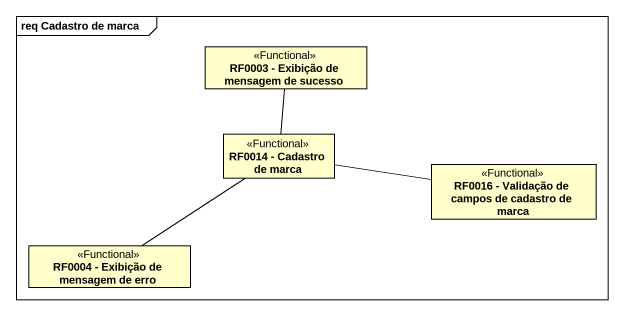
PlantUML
@startuml
mainframe req Cadastro de marca
hide circle
hide empty members
class "RF0003 - Exibição de mensagem de sucesso" as RF0003_Exibição_de_mensagem <<Functional>>
class "RF0014 - Cadastro de marca" as RF0014_Cadastro_de_marca <<Functional>>
class "RF0016 - Validação de campos de cadastro de marca" as RF0016_Validação_de_campos <<Functional>>
class "RF0004 - Exibição de mensagem de erro" as RF0004_Exibição_de_mensagem <<Functional>>
RF0003_Exibição_de_mensagem -- RF0014_Cadastro_de_marca
RF0014_Cadastro_de_marca -right- RF0016_Validação_de_campos
RF0004_Exibição_de_mensagem -up- RF0014_Cadastro_de_marca
@enduml
